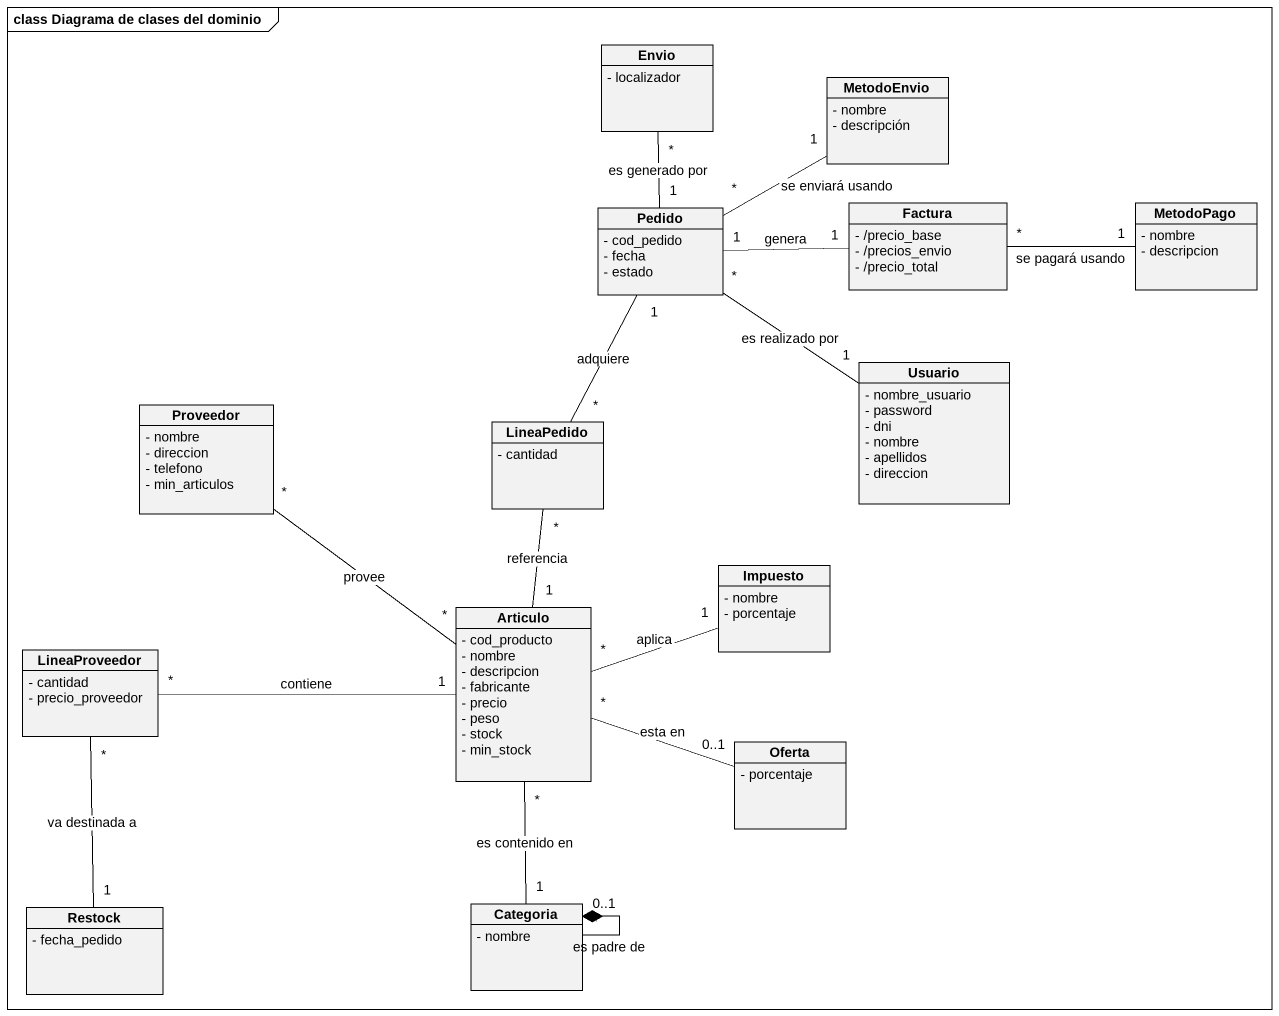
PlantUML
@startuml
mainframe class Diagrama de clases del dominio
hide circle
hide empty members
skinparam classAttributeIconSize 0
class Envio {
  - localizador
}
class MetodoEnvio {
  - nombre
  - descripción
}
class Pedido {
  - cod_pedido
  - fecha
  - estado
}
class Factura {
  - /precio_base
  - /precios_envio
  - /precio_total
}
class MetodoPago {
  - nombre
  - descripcion
}
class Proveedor {
  - nombre
  - direccion
  - telefono
  - min_articulos
}
class Usuario {
  - nombre_usuario
  - password
  - dni
  - nombre
  - apellidos
  - direccion
}
class LineaPedido {
  - cantidad
}
class Impuesto {
  - nombre
  - porcentaje
}
class Articulo {
  - cod_producto
  - nombre
  - descripcion
  - fabricante
  - precio
  - peso
  - stock
  - min_stock
}
class LineaProveedor {
  - cantidad
  - precio_proveedor
}
class Oferta {
  - porcentaje
}
class Restock {
  - fecha_pedido
}
class Categoria {
  - nombre
}
Pedido "1" -up- "*" Envio : es generado por
Pedido "*" -right- "1" MetodoEnvio : se enviará usando
Pedido "1" -right- "1" Factura : genera
Factura "*" -right- "1" MetodoPago : se pagará usando
Usuario "1" -up- "*" Pedido : es realizado por
LineaPedido "*" -up- "1" Pedido : adquiere
Articulo "*" -up- "*" Proveedor : provee
Articulo "1" -up- "*" LineaPedido : referencia
Articulo "*" -right- "1" Impuesto : aplica
Articulo "*" -right- "0..1" Oferta : esta en
LineaProveedor "*" -right- "1" Articulo : contiene
Restock "1" -up- "*" LineaProveedor : va destinada a
Categoria "1" -up- "*" Articulo : es contenido en
Categoria "*" --* "0..1" Categoria : es padre de
@enduml
